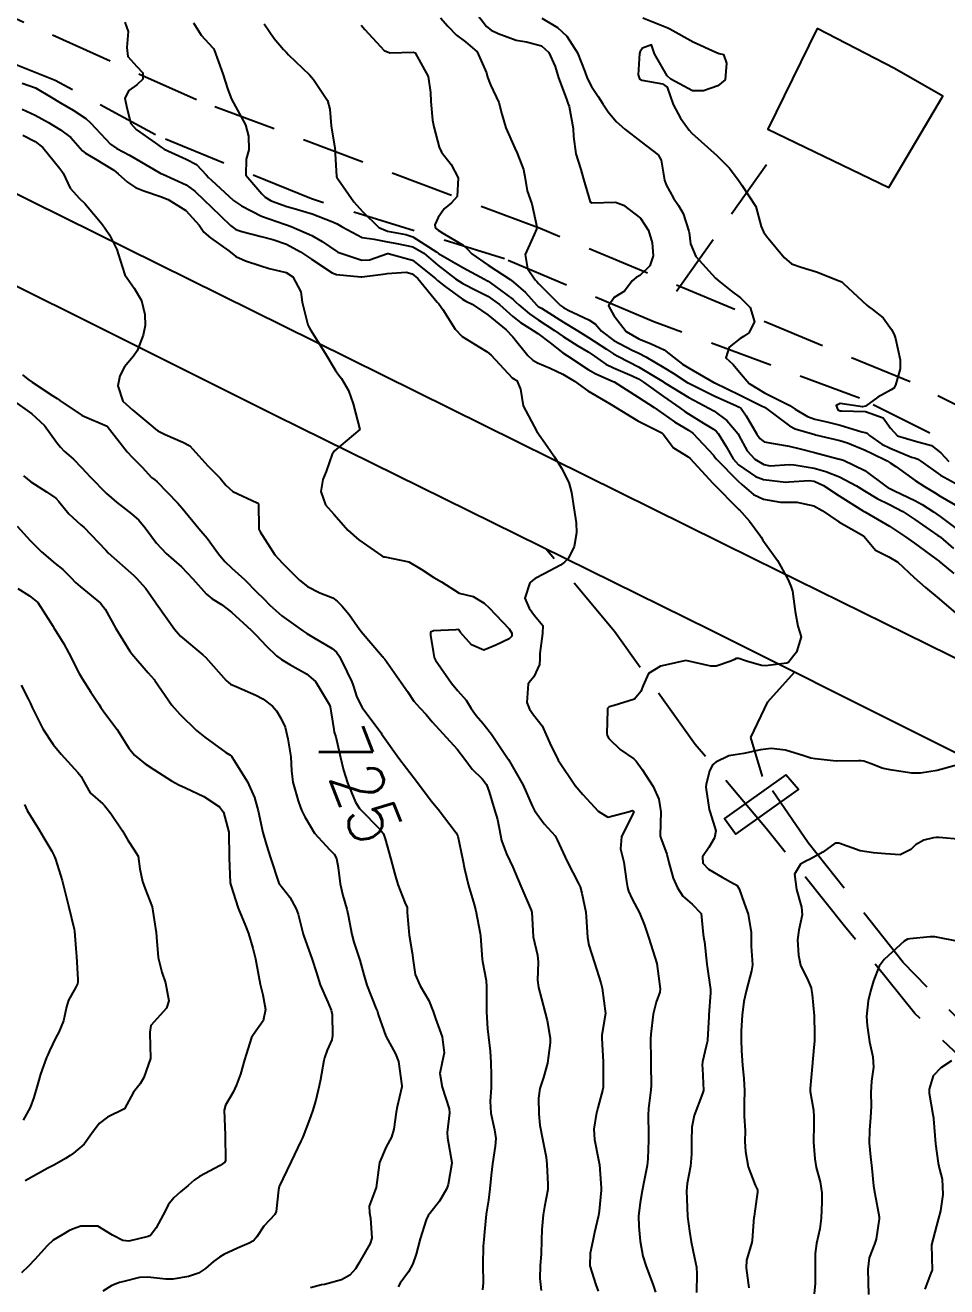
# Model space of a CAD drawing. Header units: metres. Extents: x 298520 to 308411, y 7433745 to 7450750.
# Drawn here: x 299195.5 to 299268.5, y 7449353 to 7449452.9 of the extents above; entities that cross this region are included whole.
import ezdxf
from ezdxf.enums import TextEntityAlignment as Align

# ---------------------------------------------------------------- set-up
doc = ezdxf.new("R2010")
doc.units = ezdxf.units.M
doc.header["$LTSCALE"] = 10
doc.linetypes.add('DASHED', pattern=[0.75, 0.5, -0.25])
for name, color, linetype in [('Cotas', 45, 'Continuous'), ('Curvas de Nivel 1m', 11, 'Continuous'), ('Curvas de Nivel 5m', 15, 'Continuous'), ('Edificações', 30, 'Continuous'), ('Vias Primárias', 230, 'Continuous'), ('Vias Secundárias', 230, 'DASHED')]:
    doc.layers.add(name, color=color, linetype=linetype)
doc.styles.add('Style-STANDARD', font='STANDARD.shx')

msp = doc.modelspace()

# ---------------------------------------------------------------- linework, layer by layer
at = {"layer": 'Curvas de Nivel 1m', "flags": 128}
for points, elevation in [([(299228.382, 7449453.471), (299228.955, 7449452.831), (299229.649, 7449452.104), (299230.361, 7449451.59), (299231.286, 7449450.801), (299232.006, 7449449.115), (299232.091, 7449448.792), (299232.317, 7449448.183), (299232.989, 7449446.783), (299233.223, 7449445.851), (299233.552, 7449444.777), (299234.259, 7449443.154), (299234.439, 7449442.767), (299234.946, 7449441.466), (299235.066, 7449440.757), (299235.244, 7449439.776), (299235.611, 7449438.749), (299235.991, 7449436.937), (299235.969, 7449436.743), (299235.778, 7449436.345), (299235.072, 7449434.756), (299235.269, 7449433.63), (299235.861, 7449432.744), (299235.99, 7449432.6), (299236.13, 7449432.46), (299237.881, 7449430.722), (299238.111, 7449430.548), (299238.489, 7449430.336), (299240.102, 7449429.584), (299240.63, 7449429.223), (299241.121, 7449428.685), (299242.082, 7449427.937), (299243.545, 7449427.181), (299244.067, 7449426.941), (299244.625, 7449426.644), (299246.055, 7449425.806), (299246.786, 7449425.355), (299247.964, 7449424.601), (299248.042, 7449424.555), (299248.138, 7449424.503), (299250.028, 7449423.558), (299251.809, 7449422.761), (299252.015, 7449422.669), (299252.181, 7449422.548), (299252.563, 7449421.988), (299253.427, 7449420.536), (299253.646, 7449420.192), (299253.987, 7449419.919), (299254.727, 7449419.781), (299255.984, 7449419.571), (299256.846, 7449419.362), (299257.979, 7449419.084), (299259.855, 7449418.58), (299259.974, 7449418.549), (299260.275, 7449418.457), (299261.961, 7449417.655), (299263.625, 7449416.415), (299263.813, 7449416.283), (299263.941, 7449416.217), (299264.303, 7449416.043), (299265.932, 7449415.271), (299266.503, 7449414.956), (299267.406, 7449414.368), (299267.918, 7449414.009), (299269.183, 7449413.068)], 716), ([(299244.385, 7449453.471), (299246.247, 7449452.749), (299246.374, 7449452.701), (299246.519, 7449452.619), (299248.363, 7449451.587), (299250.165, 7449450.771), (299250.354, 7449450.688), (299250.437, 7449450.662), (299250.764, 7449450.574), (299251.017, 7449449.896), (299250.897, 7449448.571), (299250.318, 7449448.112), (299249.194, 7449447.712), (299248.314, 7449447.694), (299246.617, 7449448.617), (299246.327, 7449448.884), (299245.301, 7449450.636), (299245.072, 7449451.352), (299244.357, 7449451.071), (299244.181, 7449450.825), (299244.129, 7449450.652), (299244.018, 7449448.963), (299244.117, 7449448.652), (299244.322, 7449448.535), (299245.955, 7449448.261), (299246.317, 7449447.996), (299246.802, 7449446.615), (299247.37, 7449445.531), (299248.045, 7449444.602), (299248.279, 7449444.351), (299250.253, 7449442.58), (299251.26, 7449441.581), (299252.006, 7449440.553), (299252.228, 7449440.238), (299253.33, 7449438.539), (299253.75, 7449436.972), (299253.932, 7449436.533), (299254.18, 7449436.196), (299255.579, 7449434.516), (299256.155, 7449434.015), (299256.916, 7449433.734), (299258.146, 7449433.373), (299259.934, 7449432.664), (299260.135, 7449432.575), (299260.283, 7449432.458), (299262.116, 7449430.748), (299262.287, 7449430.61), (299262.558, 7449430.433), (299263.408, 7449429.723), (299264.089, 7449428.81), (299264.295, 7449428.408), (299264.392, 7449428.095), (299264.758, 7449426.403), (299264.761, 7449425.698), (299264.391, 7449424.407), (299264.268, 7449424.179), (299264.037, 7449424.029), (299263.005, 7449423.448), (299262.017, 7449422.738), (299261.775, 7449422.684), (299260.02, 7449422.961), (299259.695, 7449422.786), (299259.82, 7449422.462), (299260.012, 7449422.377), (299260.109, 7449422.362), (299262.012, 7449422.312), (299263.417, 7449421.829), (299263.999, 7449421.012), (299264.557, 7449420.404), (299265.989, 7449419.969), (299267.251, 7449419.636), (299267.98, 7449419.038), (299268.626, 7449418.353)], 713), ([(299208.807, 7449453.073), (299209.413, 7449452.114), (299210.353, 7449451.101), (299210.398, 7449451.05), (299210.445, 7449450.956), (299211.128, 7449449.042), (299211.535, 7449447.818), (299211.822, 7449447.035), (299212.294, 7449446.175), (299212.924, 7449445.024), (299213.178, 7449444.112), (299213.194, 7449443.021), (299212.976, 7449442.292), (299212.972, 7449441.023), (299214.218, 7449439.556), (299214.497, 7449439.287), (299214.956, 7449438.999), (299216.206, 7449438.547), (299216.794, 7449438.384), (299218.198, 7449437.966), (299219.758, 7449437.368), (299220.187, 7449437.169), (299220.573, 7449436.926), (299222.175, 7449436.092), (299223.121, 7449435.953), (299224.171, 7449435.74), (299224.903, 7449435.612), (299226.168, 7449435.361), (299227.054, 7449434.851), (299228.149, 7449433.906), (299229.562, 7449432.826), (299230.129, 7449432.463), (299231.224, 7449431.903), (299232.12, 7449431.448), (299233.052, 7449430.781), (299234.104, 7449429.835), (299234.709, 7449429.371), (299235.718, 7449428.746), (299236.089, 7449428.494), (299237.061, 7449427.748), (299238.067, 7449426.975), (299238.436, 7449426.716), (299240.052, 7449425.656), (299240.659, 7449425.301), (299242.043, 7449424.701), (299242.108, 7449424.669), (299244.025, 7449423.462), (299245.283, 7449422.637), (299246.008, 7449422.126), (299246.894, 7449421.509), (299247.995, 7449420.851), (299248.344, 7449420.596), (299249.976, 7449418.87), (299250.095, 7449418.699), (299250.191, 7449418.578), (299251.947, 7449416.817), (299252.214, 7449416.556), (299253.141, 7449415.748), (299253.931, 7449415.373), (299255.291, 7449415.155), (299255.929, 7449415.144), (299256.576, 7449415.147), (299257.927, 7449414.848), (299258.588, 7449414.473), (299259.91, 7449413.587), (299261.853, 7449412.481), (299261.893, 7449412.458), (299261.914, 7449412.44), (299262.801, 7449411.345), (299263.877, 7449410.809), (299264.59, 7449410.403), (299265.861, 7449409.188), (299266.77, 7449408.381), (299267.84, 7449407.504), (299269.181, 7449406.35)], 719), ([(299214.413, 7449453.009), (299215.205, 7449451.841), (299215.945, 7449450.986), (299216.14, 7449450.772), (299216.349, 7449450.54), (299218.009, 7449448.963), (299218.327, 7449448.592), (299219.43, 7449446.943), (299219.62, 7449446.264), (299219.716, 7449444.939), (299220.018, 7449443.173), (299220.044, 7449442.933), (299220.028, 7449442.711), (299220.125, 7449440.932), (299220.154, 7449440.853), (299220.231, 7449440.731), (299221.502, 7449438.917), (299222.201, 7449438.144), (299223.486, 7449436.897), (299224.18, 7449436.586), (299225.636, 7449436.327), (299226.176, 7449436.139), (299228.074, 7449434.931), (299228.163, 7449434.871), (299228.22, 7449434.839), (299230.146, 7449433.723), (299231.858, 7449432.794), (299232.044, 7449432.703), (299232.132, 7449432.651), (299232.629, 7449432.284), (299234.117, 7449431.176), (299234.336, 7449430.988), (299234.562, 7449430.763), (299235.404, 7449430.048), (299236.101, 7449429.59), (299237.405, 7449428.727), (299238.086, 7449428.255), (299239.256, 7449427.527), (299240.068, 7449427.034), (299240.568, 7449426.692), (299241.458, 7449426.08), (299242.054, 7449425.78), (299243.551, 7449425.152), (299244.046, 7449424.909), (299244.455, 7449424.646), (299246.026, 7449423.504), (299247.308, 7449422.611), (299247.726, 7449422.321), (299248.008, 7449422.138), (299249.181, 7449421.408), (299249.996, 7449420.915), (299250.189, 7449420.771), (299250.359, 7449420.575), (299250.979, 7449419.561), (299251.548, 7449418.564), (299251.966, 7449418.11), (299253.303, 7449417.19), (299253.949, 7449416.927), (299255.722, 7449416.737), (299255.946, 7449416.747), (299257.562, 7449416.872), (299257.948, 7449416.81), (299258.683, 7449416.473), (299259.935, 7449415.638), (299261.85, 7449414.441), (299261.922, 7449414.399), (299262.014, 7449414.346), (299263.905, 7449413.241), (299265.182, 7449412.397), (299265.888, 7449411.902), (299267.577, 7449410.672), (299267.874, 7449410.445), (299267.916, 7449410.412), (299267.967, 7449410.369), (299269.019, 7449409.507)], 718), ([(299222.102, 7449452.913), (299222.369, 7449452.547), (299223.914, 7449450.894), (299224.351, 7449450.7), (299226.241, 7449450.751), (299226.352, 7449450.72), (299227.404, 7449448.849), (299227.578, 7449447.583), (299227.612, 7449446.847), (299227.748, 7449445.386), (299227.839, 7449444.844), (299228.259, 7449443.242), (299228.452, 7449442.838), (299229.208, 7449441.866), (299229.777, 7449440.825), (299229.692, 7449439.351), (299229.238, 7449438.83), (299228.671, 7449438.371), (299228.195, 7449437.677), (299227.93, 7449437.1), (299227.972, 7449436.842), (299228.181, 7449436.686), (299228.568, 7449436.447), (299230.169, 7449435.475), (299230.51, 7449435.158), (299230.854, 7449434.81), (299232.15, 7449433.907), (299233.875, 7449432.773), (299234.131, 7449432.586), (299235.11, 7449431.743), (299235.994, 7449430.742), (299236.055, 7449430.683), (299236.112, 7449430.645), (299236.359, 7449430.489), (299238.1, 7449429.401), (299239.231, 7449428.709), (299240.085, 7449428.173), (299241.506, 7449427.244), (299242.066, 7449426.888), (299242.475, 7449426.666), (299244.055, 7449425.848), (299246.016, 7449424.657), (299246.043, 7449424.643), (299246.066, 7449424.63), (299248.025, 7449423.437), (299249.604, 7449422.584), (299250.011, 7449422.369), (299251.051, 7449421.612), (299251.928, 7449420.551), (299251.954, 7449420.512), (299251.992, 7449420.425), (299252.645, 7449419.215), (299253.253, 7449418.541), (299253.967, 7449418.125), (299254.458, 7449418.032), (299255.967, 7449418.119), (299256.361, 7449418.11), (299257.963, 7449417.831), (299258.869, 7449417.561), (299259.953, 7449417.138), (299261.306, 7449416.446), (299261.939, 7449416.033), (299262.934, 7449415.426), (299263.928, 7449414.966), (299264.984, 7449414.399), (299265.914, 7449413.765), (299267.755, 7449412.512), (299267.894, 7449412.417), (299267.953, 7449412.369), (299268.996, 7449411.465)], 717), ([(299236.384, 7449453.448), (299237.639, 7449452.727), (299238.366, 7449452.022), (299239.224, 7449450.711), (299239.806, 7449449.23), (299239.993, 7449448.703), (299240.316, 7449448.058), (299240.864, 7449447.247), (299241.229, 7449446.686), (299241.653, 7449446.036), (299242.289, 7449445.28), (299242.955, 7449444.663), (299244.268, 7449443.655), (299245.591, 7449442.63), (299245.846, 7449442.223), (299246.108, 7449440.631), (299246.229, 7449440.254), (299246.813, 7449439.215), (299247.215, 7449438.615), (299247.573, 7449437.985), (299248.044, 7449436.602), (299248.065, 7449436.485), (299248.173, 7449435.605), (299248.575, 7449434.596), (299250.137, 7449432.881), (299250.476, 7449432.575), (299251.402, 7449431.837), (299252.121, 7449431.33), (299252.89, 7449430.542), (299253.224, 7449429.416), (299252.792, 7449428.543), (299252.372, 7449428.264), (299252.086, 7449428.09), (299251.223, 7449427.415), (299250.955, 7449426.567), (299251.542, 7449426.042), (299252.052, 7449425.431), (299252.809, 7449424.542), (299254.032, 7449423.81), (299255.448, 7449423.089), (299256.017, 7449422.797), (299256.454, 7449422.503), (299257.436, 7449421.917), (299258.005, 7449421.724), (299258.964, 7449421.51), (299260.001, 7449421.232), (299261.727, 7449420.712), (299261.995, 7449420.655), (299262.151, 7449420.594), (299262.33, 7449420.435), (299263.31, 7449419.744), (299263.983, 7449419.408), (299265.651, 7449418.718), (299265.975, 7449418.62), (299266.148, 7449418.561), (299266.391, 7449418.384), (299267.957, 7449417.276), (299269.696, 7449416.342)], 714), ([(299195.248, 7449448.302), (299196.314, 7449447.934), (299197.548, 7449447.208), (299198.298, 7449446.745), (299199.291, 7449446.183), (299200.286, 7449445.505), (299200.65, 7449445.166), (299202.258, 7449443.486), (299202.739, 7449443.143), (299203.738, 7449442.618), (299204.245, 7449442.318), (299206.094, 7449441.241), (299206.234, 7449441.169), (299206.395, 7449441.098), (299208.225, 7449440.274), (299208.92, 7449439.77), (299209.659, 7449439.058), (299210.205, 7449438.518), (299211.738, 7449437.034), (299212.18, 7449436.724), (299212.643, 7449436.56), (299214.174, 7449436.164), (299215.099, 7449435.923), (299216.169, 7449435.567), (299217.28, 7449434.969), (299218.154, 7449434.373), (299219.787, 7449433.287), (299220.136, 7449433.157), (299222.069, 7449432.976), (299222.134, 7449432.979), (299223.827, 7449433.204), (299224.138, 7449433.245), (299225.659, 7449433.348), (299226.138, 7449433.226), (299226.574, 7449432.856), (299228.114, 7449430.987), (299228.233, 7449430.839), (299228.553, 7449430.391), (299229.537, 7449428.826), (299230.084, 7449428.251), (299231.447, 7449427.424), (299232.067, 7449427.057), (299232.369, 7449426.787), (299234.045, 7449424.997), (299234.182, 7449424.906), (299234.423, 7449424.766), (299234.694, 7449424.102), (299234.927, 7449422.761), (299235.993, 7449420.75), (299236.813, 7449419.569), (299237.395, 7449418.729), (299237.96, 7449417.849), (299238.528, 7449416.714), (299238.735, 7449415.912), (299238.923, 7449414.71), (299239.111, 7449413.508), (299239.139, 7449412.708), (299238.953, 7449411.643), (299238.514, 7449410.714), (299238.196, 7449410.39), (299237.867, 7449410.167), (299236.583, 7449409.462), (299235.856, 7449409.091), (299235.655, 7449408.952), (299235.453, 7449408.754), (299235.052, 7449407.541), (299235.382, 7449406.754), (299235.817, 7449406.18), (299236.463, 7449405.394), (299236.443, 7449404.74), (299236.224, 7449403.18), (299236.234, 7449402.743), (299236.215, 7449402.304), (299235.762, 7449401.327), (299235.499, 7449401.01), (299235.3, 7449400.755), (299235.216, 7449399.278), (299235.427, 7449398.753), (299235.729, 7449398.325), (299236.426, 7449397.446), (299236.74, 7449396.735), (299237.037, 7449396.07), (299237.683, 7449394.72), (299239.031, 7449392.706), (299239.652, 7449391.995), (299240.844, 7449390.688), (299241.628, 7449390.224), (299243.337, 7449390.654), (299243.534, 7449390.752), (299243.634, 7449390.726), (299243.666, 7449390.65), (299243.632, 7449390.527), (299242.695, 7449388.664), (299242.633, 7449387.695), (299242.887, 7449386.661), (299243.109, 7449385.118), (299243.175, 7449384.656), (299243.257, 7449384.352), (299243.554, 7449383.717), (299244.114, 7449382.644), (299244.515, 7449381.653), (299244.865, 7449380.636), (299245.493, 7449378.63), (299245.756, 7449376.627), (299245.725, 7449376.372), (299245.457, 7449375.568), (299245.252, 7449374.826), (299245.219, 7449374.632), (299245.021, 7449373.04), (299244.984, 7449372.634), (299245.016, 7449371.017), (299245.028, 7449370.634), (299245.036, 7449368.974), (299245.015, 7449368.634), (299244.839, 7449367.155), (299244.817, 7449366.635), (299244.843, 7449365.122), (299244.827, 7449364.635), (299244.773, 7449363.171), (299244.724, 7449362.636), (299244.482, 7449361.447), (299244.344, 7449360.639), (299244.188, 7449359.721), (299244.054, 7449358.642), (299244.072, 7449357.815), (299244.172, 7449356.641), (299244.389, 7449355.464), (299244.661, 7449354.635), (299245.189, 7449353.237), (299245.383, 7449352.628)], 721), ([(299195.263, 7449446.26), (299196.289, 7449445.786), (299197.334, 7449445.209), (299198.277, 7449444.629), (299199.098, 7449444.015), (299199.85, 7449443.176), (299200.031, 7449442.945), (299200.257, 7449442.768), (299201.169, 7449442.241), (299202.237, 7449441.583), (299202.502, 7449441.413), (299202.839, 7449441.141), (299203.583, 7449440.486), (299204.222, 7449440.065), (299204.88, 7449439.781), (299206.215, 7449439.34), (299206.817, 7449439.094), (299208.2, 7449438.221), (299209.263, 7449437.064), (299209.633, 7449436.514), (299210.173, 7449436.061), (299211.606, 7449435.036), (299212.159, 7449434.603), (299212.923, 7449434.255), (299214.151, 7449433.842), (299214.798, 7449433.649), (299216.146, 7449433.318), (299216.679, 7449432.975), (299217.304, 7449431.79), (299217.431, 7449430.967), (299217.87, 7449429.188), (299217.98, 7449428.961), (299218.09, 7449428.787), (299219.244, 7449426.948), (299220.049, 7449425.567), (299220.309, 7449425.2), (299220.528, 7449424.933), (299221.086, 7449423.976), (299221.449, 7449422.919), (299221.993, 7449420.91), (299219.976, 7449419.202), (299219.862, 7449419.054), (299219.805, 7449418.942), (299219.314, 7449417.585), (299219.054, 7449416.949), (299218.887, 7449415.997), (299219.266, 7449414.947), (299219.915, 7449414.187), (299220.519, 7449413.541), (299221.041, 7449412.923), (299221.892, 7449412.164), (299223.713, 7449410.892), (299223.872, 7449410.82), (299223.955, 7449410.806), (299225.868, 7449410.413), (299226.847, 7449409.839), (299227.856, 7449409.175), (299228.455, 7449408.834), (299229.84, 7449407.952), (299230.948, 7449407.692), (299231.828, 7449407.14), (299232.234, 7449406.786), (299233.806, 7449405.127), (299234.025, 7449404.768), (299234.031, 7449404.538), (299233.798, 7449404.319), (299232.751, 7449403.823), (299231.789, 7449403.425), (299230.838, 7449403.849), (299229.943, 7449404.818), (299229.889, 7449404.904), (299229.805, 7449405.063), (299229.584, 7449405.043), (299227.804, 7449404.973), (299227.573, 7449404.843), (299227.572, 7449404.615), (299227.788, 7449403.322), (299227.867, 7449402.839), (299227.971, 7449402.647), (299229.244, 7449400.825), (299229.747, 7449400.224), (299230.405, 7449399.475), (299230.804, 7449398.804), (299231.189, 7449398.259), (299231.722, 7449397.658), (299232.418, 7449396.783), (299233.685, 7449394.882), (299233.752, 7449394.769), (299233.867, 7449394.582), (299234.911, 7449392.758), (299235.638, 7449391.12), (299235.813, 7449390.747), (299236.565, 7449389.679), (299237.439, 7449388.723), (299237.514, 7449388.624), (299237.61, 7449388.419), (299238.388, 7449386.712), (299239.308, 7449384.962), (299239.425, 7449384.701), (299239.558, 7449384.195), (299239.864, 7449382.697), (299239.909, 7449382.324), (299240.013, 7449380.695), (299240.126, 7449380.074), (299240.552, 7449378.689), (299241.074, 7449377.087), (299241.17, 7449376.683), (299241.443, 7449374.68), (299241.141, 7449372.967), (299241.135, 7449372.683), (299241.236, 7449370.841), (299241.236, 7449370.682), (299241.237, 7449368.819), (299241.22, 7449368.682), (299240.835, 7449367.209), (299240.703, 7449366.687), (299240.513, 7449365.51), (299240.571, 7449364.688), (299240.892, 7449363.099), (299240.953, 7449362.683), (299241.085, 7449360.882), (299241.087, 7449360.682), (299240.924, 7449359.017), (299240.87, 7449358.684), (299240.575, 7449357.351), (299240.428, 7449356.688), (299240.21, 7449355.698), (299240.185, 7449354.69), (299240.671, 7449353.202), (299240.841, 7449352.683)], 722), ([(299195.316, 7449444.186), (299196.268, 7449443.694), (299196.899, 7449443.214), (299198.238, 7449441.556), (299198.392, 7449441.354), (299198.49, 7449441.196), (299199.043, 7449440.01), (299199.78, 7449439.176), (299200.207, 7449438.779), (299201.594, 7449437.156), (299202.175, 7449436.312), (299202.745, 7449435.144), (299203, 7449434.296), (299203.392, 7449433.138), (299204.127, 7449432.09), (299204.693, 7449431.121), (299204.976, 7449429.991), (299204.984, 7449429.117), (299204.838, 7449428.362), (299204.356, 7449427.126), (299204.059, 7449426.701), (299203.342, 7449425.846), (299202.984, 7449425.141), (299202.813, 7449424.364), (299203.23, 7449423.138), (299204.012, 7449422.427), (299205.586, 7449421.106), (299205.802, 7449420.914), (299205.99, 7449420.794), (299206.578, 7449420.503), (299207.981, 7449419.891), (299208.517, 7449419.61), (299209.005, 7449419.065), (299209.957, 7449418.021), (299210.931, 7449417.045), (299211.386, 7449416.487), (299211.933, 7449415.992), (299213.844, 7449415.09), (299213.923, 7449415.052), (299213.946, 7449415.033), (299213.956, 7449415.01), (299213.98, 7449413.085), (299213.99, 7449413.009), (299214.107, 7449412.8), (299215.254, 7449410.989), (299215.54, 7449410.655), (299215.866, 7449410.32), (299217.207, 7449408.966), (299217.848, 7449408.46), (299218.83, 7449407.963), (299219.839, 7449407.562), (299220.201, 7449407.299), (299220.558, 7449406.929), (299221.152, 7449406.256), (299221.807, 7449405.309), (299222.086, 7449404.907), (299223.783, 7449402.929), (299223.814, 7449402.89), (299223.956, 7449402.713), (299225.266, 7449400.875), (299225.746, 7449400.148), (299226.269, 7449399.393), (299226.737, 7449398.855), (299227.223, 7449398.343), (299227.722, 7449397.771), (299228.544, 7449396.832), (299229.695, 7449395.599), (299230.3, 7449394.811), (299230.874, 7449394.002), (299231.667, 7449393.238), (299232.005, 7449392.787), (299232.217, 7449392.222), (299232.649, 7449390.785), (299232.878, 7449390.034), (299233.121, 7449388.777), (299233.198, 7449388.365), (299233.598, 7449387.299), (299233.853, 7449386.767), (299234.091, 7449386.259), (299234.737, 7449384.758), (299235.544, 7449382.852), (299235.574, 7449382.78), (299235.584, 7449382.749), (299235.593, 7449382.699), (299235.712, 7449380.747), (299236.044, 7449379.287), (299236.09, 7449378.741), (299236.052, 7449377.314), (299236.126, 7449376.74), (299236.368, 7449375.827), (299236.65, 7449374.732), (299236.816, 7449374.109), (299237.055, 7449372.726), (299237.057, 7449372.363), (299236.832, 7449370.736), (299236.518, 7449369.607), (299236.237, 7449368.741), (299236.142, 7449367.965), (299236.163, 7449366.742), (299236.235, 7449365.846), (299236.439, 7449364.739), (299236.733, 7449363.312), (299236.796, 7449362.735), (299236.875, 7449361.146), (299236.864, 7449360.734), (299236.617, 7449359.382), (299236.495, 7449358.738), (299236.395, 7449357.585), (299236.377, 7449356.739), (299236.332, 7449355.623), (299236.271, 7449354.739), (299236.247, 7449353.685), (299236.352, 7449352.738)], 723), ([(299195.269, 7449425.228), (299195.706, 7449424.892), (299196.037, 7449424.652), (299197.677, 7449423.553), (299198.024, 7449423.339), (299198.111, 7449423.286), (299198.236, 7449423.197), (299200.006, 7449422.013), (299201.993, 7449421.15), (299203.566, 7449419.134), (299203.969, 7449418.697), (299204.756, 7449417.913), (299205.501, 7449417.107), (299205.743, 7449416.905), (299205.939, 7449416.743), (299207.557, 7449415.084), (299207.919, 7449414.666), (299209.251, 7449413.067), (299209.891, 7449412.289), (299210.802, 7449411.046), (299211.284, 7449410.456), (299211.862, 7449409.925), (299212.85, 7449409.02), (299213.843, 7449408.024), (299214.346, 7449407.511), (299214.858, 7449406.995), (299215.821, 7449406.161), (299217.473, 7449404.963), (299217.801, 7449404.742), (299218.311, 7449404.442), (299219.789, 7449403.56), (299220.126, 7449403.275), (299220.362, 7449402.931), (299220.944, 7449401.744), (299221.348, 7449400.916), (299221.462, 7449400.626), (299221.741, 7449399.719), (299222.159, 7449398.906), (299223.49, 7449397.117), (299223.662, 7449396.891), (299223.712, 7449396.821), (299225.083, 7449394.876), (299225.675, 7449394.088), (299226.217, 7449393.411), (299226.639, 7449392.855), (299227.643, 7449391.504), (299228.174, 7449390.835), (299229.615, 7449388.983), (299229.698, 7449388.819), (299229.732, 7449388.699), (299230.136, 7449386.815), (299230.283, 7449386.113), (299230.597, 7449384.81), (299231.041, 7449383.312), (299231.168, 7449382.804), (299231.516, 7449381.011), (299231.54, 7449380.8), (299231.68, 7449378.983), (299231.705, 7449378.797), (299231.98, 7449377.294), (299232.019, 7449376.792), (299232.013, 7449376.244), (299232.009, 7449374.792), (299232.089, 7449373.449), (299232.159, 7449372.789), (299232.304, 7449371.679), (299232.36, 7449370.786), (299232.38, 7449369.793), (299232.369, 7449368.785), (299232.308, 7449367.732), (299232.35, 7449366.785), (299232.656, 7449365.458), (299232.758, 7449364.778), (299232.703, 7449364.166), (299232.483, 7449362.782), (299232.377, 7449361.867), (299232.277, 7449360.785), (299232.16, 7449359.896), (299231.998, 7449358.789), (299231.841, 7449357.393), (299231.79, 7449356.792), (299231.761, 7449356.256), (299231.725, 7449354.792), (299231.76, 7449353.362), (299231.701, 7449352.792)], 724), ([(299195.362, 7449417.229), (299195.946, 7449416.747), (299197.177, 7449415.965), (299197.927, 7449415.463), (299198.167, 7449415.196), (299198.943, 7449414.215), (299199.905, 7449413.357), (299200.121, 7449413.168), (299201.876, 7449411.336), (299202.069, 7449411.148), (299203.857, 7449409.561), (299204.079, 7449409.35), (299204.311, 7449409.123), (299205.032, 7449408.299), (299205.834, 7449407.176), (299205.883, 7449407.099), (299206.022, 7449406.906), (299207.318, 7449405.085), (299207.798, 7449404.548), (299209.545, 7449403.062), (299209.78, 7449402.841), (299211.403, 7449401.035), (299211.578, 7449400.859), (299211.75, 7449400.738), (299212.246, 7449400.526), (299213.742, 7449399.871), (299214.305, 7449399.568), (299215.082, 7449398.99), (299215.386, 7449398.642), (299215.724, 7449398.059), (299216.06, 7449397.329), (299216.162, 7449396.983), (299216.286, 7449396.4), (299216.521, 7449394.977), (299216.583, 7449393.887), (299216.684, 7449392.975), (299217.101, 7449391.508), (299217.278, 7449390.965), (299217.387, 7449390.72), (299217.626, 7449390.231), (299218.396, 7449388.952), (299219.6, 7449387.633), (299219.944, 7449387.282), (299220.13, 7449386.932), (299220.28, 7449386.232), (299220.439, 7449384.927), (299220.635, 7449384.005), (299220.959, 7449382.919), (299221.072, 7449382.451), (299221.354, 7449380.913), (299221.514, 7449380.309), (299221.995, 7449378.905), (299222.31, 7449377.736), (299222.55, 7449376.904), (299223.283, 7449375.054), (299223.352, 7449374.891), (299223.374, 7449374.823), (299223.44, 7449374.588), (299224.052, 7449372.884), (299224.795, 7449371.491), (299225.051, 7449370.874), (299225.308, 7449368.937), (299225.299, 7449368.871), (299224.944, 7449367.288), (299224.853, 7449366.875), (299224.682, 7449365.527), (299224.49, 7449364.878), (299224.079, 7449364.119), (299223.55, 7449362.888), (299223.502, 7449362.687), (299223.283, 7449360.89), (299222.735, 7449359.423), (299222.753, 7449358.897), (299222.818, 7449358.466), (299222.932, 7449356.895), (299222.79, 7449356.458), (299221.908, 7449354.91), (299221.65, 7449354.47), (299221.198, 7449353.955), (299220.522, 7449353.598), (299219.187, 7449353.233), (299218.946, 7449353.183), (299218.076, 7449352.951)], 726), ([(299194.866, 7449413.236), (299195.886, 7449412.104), (299196.773, 7449411.211), (299197.864, 7449410.294), (299198.481, 7449409.812), (299199.108, 7449409.181), (299199.468, 7449408.795), (299199.846, 7449408.475), (299201.441, 7449407.154), (299201.826, 7449406.677), (299202.68, 7449405.141), (299203.785, 7449403.341), (299203.87, 7449403.215), (299203.939, 7449403.128), (299205.225, 7449401.644), (299205.696, 7449401.101), (299205.719, 7449401.067), (299205.752, 7449401.024), (299207.095, 7449399.086), (299207.726, 7449398.362), (299209.066, 7449397.066), (299209.705, 7449396.534), (299211.384, 7449395.338), (299211.685, 7449395.14), (299211.813, 7449395.029), (299212.127, 7449394.577), (299213.1, 7449393.016), (299213.644, 7449391.77), (299213.856, 7449391.008), (299213.928, 7449390.709), (299214.318, 7449389.003), (299214.597, 7449388.006), (299214.905, 7449386.997), (299215.563, 7449384.99), (299216.453, 7449383.878), (299216.951, 7449382.969), (299217.104, 7449382.532), (299217.494, 7449380.96), (299217.521, 7449380.863), (299218.212, 7449378.953), (299218.552, 7449377.879), (299218.857, 7449376.946), (299219.452, 7449375.561), (299219.702, 7449374.937), (299219.782, 7449374.594), (299219.82, 7449372.936), (299219.765, 7449372.591), (299219.411, 7449371.761), (299219.192, 7449371.156), (299219.142, 7449370.943), (299218.869, 7449369.456), (299218.76, 7449368.946), (299218.49, 7449367.82), (299218.247, 7449366.951), (299218.012, 7449366.284), (299217.502, 7449364.958), (299217.449, 7449364.831), (299217.319, 7449364.56), (299216.541, 7449362.971), (299215.882, 7449361.574), (299215.606, 7449360.985), (299215.541, 7449360.724), (299215.357, 7449358.988), (299215.251, 7449358.775), (299214.397, 7449357.843), (299213.838, 7449357.004), (299213.556, 7449356.68), (299213.228, 7449356.494), (299212.3, 7449356.1), (299211.218, 7449355.597), (299210.862, 7449355.398), (299210.407, 7449355.048), (299209.763, 7449354.495), (299209.199, 7449354.112), (299208.412, 7449353.851), (299207.191, 7449353.646), (299206.633, 7449353.647), (299205.193, 7449353.808), (299204.542, 7449353.767), (299203.188, 7449353.437), (299202.946, 7449353.373), (299202.346, 7449353.138), (299201.633, 7449352.691)], 727), ([(299194.914, 7449408.305), (299195.838, 7449407.743), (299196.479, 7449407.214), (299197.701, 7449405.304), (299197.755, 7449405.2), (299197.802, 7449405.121), (299198.541, 7449403.939), (299198.946, 7449403.188), (299199.759, 7449401.577), (299199.99, 7449401.176), (299200.696, 7449400.119), (299201.313, 7449399.156), (299201.473, 7449398.896), (299201.727, 7449398.543), (299202.774, 7449397.139), (299203.691, 7449395.684), (299204.148, 7449395.123), (299204.996, 7449394.43), (299205.672, 7449393.983), (299207.08, 7449393.086), (299207.658, 7449392.766), (299208.189, 7449392.54), (299209.645, 7449391.856), (299210.864, 7449391.042), (299211.189, 7449390.598), (299211.613, 7449389.03), (299211.628, 7449387.03), (299211.629, 7449386.993), (299211.727, 7449385.028), (299211.759, 7449384.83), (299212.354, 7449383.022), (299212.926, 7449381.619), (299213.165, 7449381.014), (299213.505, 7449379.839), (299213.724, 7449379.008), (299213.784, 7449378.713), (299214.096, 7449377.004), (299214.312, 7449376.15), (299214.512, 7449374.999), (299214.339, 7449374.096), (299213.574, 7449373.008), (299213.504, 7449372.927), (299213.42, 7449372.762), (299212.983, 7449371.438), (299212.858, 7449371.015), (299212.533, 7449369.872), (299212.232, 7449369.021), (299211.957, 7449368.434), (299211.357, 7449367.428), (299211.235, 7449367.032), (299211.323, 7449365.03), (299211.34, 7449363.03), (299211.302, 7449362.91), (299210.914, 7449362.651), (299209.29, 7449361.772), (299208.881, 7449361.47), (299208.393, 7449361.069), (299207.788, 7449360.562), (299207.268, 7449360.083), (299206.822, 7449359.524), (299206.612, 7449359.09), (299205.85, 7449357.711), (299205.401, 7449357.107), (299205.232, 7449357.012), (299203.699, 7449356.655), (299203.229, 7449356.692), (299202.406, 7449357.138), (299201.24, 7449357.834), (299199.899, 7449357.83), (299199.237, 7449357.598), (299198.959, 7449357.46), (299198.471, 7449357.188), (299197.699, 7449356.724), (299197.224, 7449356.293), (299196.259, 7449355.214), (299195.748, 7449354.678), (299195.197, 7449354.149)], 728), ([(299195.181, 7449400.662), (299195.737, 7449399.584), (299195.906, 7449399.218), (299196.054, 7449398.892), (299196.886, 7449397.208), (299197.694, 7449395.957), (299198.337, 7449395.193), (299199.669, 7449393.746), (299199.92, 7449393.431), (299200.053, 7449393.174), (299200.625, 7449392.138), (299201.644, 7449391.263), (299201.775, 7449391.149), (299202.266, 7449390.511), (299203.189, 7449389.134), (299203.606, 7449388.4), (299204.112, 7449387.636), (299204.434, 7449387.117), (299204.561, 7449386.132), (299204.769, 7449385.112), (299204.997, 7449384.548), (299205.543, 7449383.11), (299205.819, 7449381.399), (299205.859, 7449381.105), (299205.896, 7449380.726), (299206.016, 7449379.102), (299206.316, 7449377.932), (299206.599, 7449377.093), (299206.858, 7449375.683), (299206.668, 7449375.092), (299205.429, 7449373.721), (299205.352, 7449373.182), (299205.35, 7449373.111), (299205.403, 7449371.11), (299204.887, 7449369.608), (299204.584, 7449369.118), (299204.055, 7449368.434), (299203.353, 7449367.13), (299202.013, 7449366.477), (299201.341, 7449365.961), (299200.752, 7449365.159), (299200.155, 7449364.333), (299199.31, 7449363.625), (299199.045, 7449363.444), (299198.671, 7449363.186), (299197.803, 7449362.69), (299197.295, 7449362.429), (299195.486, 7449361.429)], 729), ([(299269.336, 7449394.345), (299267.678, 7449393.904), (299266.366, 7449393.693), (299265.676, 7449393.706), (299264.14, 7449393.944), (299263.679, 7449394.012), (299263.344, 7449394.079), (299262.46, 7449394.428), (299261.893, 7449394.645), (299261.685, 7449394.668), (299261.466, 7449394.662), (299259.685, 7449394.642), (299258.022, 7449394.821), (299257.687, 7449394.883), (299257.128, 7449395.056), (299255.693, 7449395.528), (299254.555, 7449395.66), (299253.693, 7449395.547), (299252.388, 7449395.248), (299251.689, 7449395.154), (299251.193, 7449395.059), (299250.173, 7449394.575), (299249.899, 7449394.359), (299249.676, 7449393.863), (299249.415, 7449392.833), (299249.381, 7449392.583), (299249.637, 7449390.827), (299249.714, 7449390.579), (299250.168, 7449389.124), (299250.05, 7449388.576), (299249.605, 7449387.816), (299249.117, 7449387.066), (299249.149, 7449386.584), (299249.586, 7449386.106), (299250.682, 7449385.463), (299251.569, 7449384.974), (299251.828, 7449384.818), (299252.013, 7449384.553), (299252.4, 7449383.395), (299252.739, 7449382.542), (299252.978, 7449381.081), (299252.969, 7449380.538), (299252.975, 7449380.006), (299253.068, 7449378.536), (299253.004, 7449378.054), (299252.59, 7449376.543), (299252.382, 7449375.623), (299252.243, 7449374.548), (299252.181, 7449373.3), (299252.182, 7449372.549), (299252.211, 7449371.748), (299252.287, 7449370.547), (299252.377, 7449369.54), (299252.432, 7449368.544), (299252.4, 7449367.581), (299252.421, 7449366.544), (299252.481, 7449365.397), (299252.473, 7449364.543), (299252.51, 7449363.738), (299252.741, 7449362.546), (299253.288, 7449361.092), (299253.454, 7449360.707), (299253.463, 7449360.537), (299253.26, 7449359.038), (299253.198, 7449358.596), (299253.189, 7449358.541), (299253.049, 7449356.728), (299253.01, 7449356.542), (299252.6, 7449355.159), (299252.56, 7449354.546), (299252.779, 7449352.952)], 719), ([(299269.614, 7449388.452), (299267.849, 7449388.6), (299267.615, 7449388.608), (299267.4, 7449388.587), (299266.629, 7449388.38), (299265.973, 7449388.021), (299265.602, 7449387.665), (299264.767, 7449387.227), (299263.596, 7449387.312), (299262.642, 7449387.379), (299261.6, 7449387.556), (299259.919, 7449388.146), (299259.609, 7449388.166), (299258.628, 7449387.444), (299257.589, 7449386.87), (299257.336, 7449386.744), (299256.884, 7449386.497), (299256.386, 7449385.691), (299256.544, 7449384.5), (299256.956, 7449383.089), (299256.999, 7449382.495), (299256.742, 7449381.28), (299256.647, 7449380.499), (299256.721, 7449379.278), (299256.884, 7449378.496), (299257.481, 7449377.256), (299257.703, 7449376.715), (299257.747, 7449376.486), (299257.788, 7449376.165), (299257.942, 7449374.483), (299257.978, 7449373.031), (299257.969, 7449372.482), (299257.928, 7449371.969), (299257.802, 7449370.484), (299257.628, 7449368.739), (299257.628, 7449368.486), (299257.895, 7449367.019), (299257.933, 7449366.481), (299257.917, 7449365.909), (299257.902, 7449364.481), (299257.993, 7449363.163), (299258.113, 7449362.478), (299258.423, 7449361.336), (299258.569, 7449360.471), (299258.551, 7449359.756), (299258.495, 7449358.471), (299258.403, 7449357.631), (299258.137, 7449356.476), (299258.03, 7449355.669), (299258.042, 7449354.477), (299258.025, 7449353.311), (299257.952, 7449352.478)], 718), ([(299269.513, 7449380.34), (299267.518, 7449380.738), (299267.147, 7449380.745), (299265.516, 7449380.592), (299265.344, 7449380.563), (299265.083, 7449380.394), (299263.498, 7449378.951), (299263.102, 7449378.424), (299262.65, 7449377.259), (299262.416, 7449376.431), (299262.221, 7449375.673), (299262.101, 7449374.433), (299262.139, 7449373.729), (299262.34, 7449372.431), (299262.59, 7449371.244), (299262.641, 7449370.428), (299262.489, 7449369.321), (299262.448, 7449368.429), (299262.458, 7449367.334), (299262.408, 7449366.429), (299262.326, 7449365.442), (299262.32, 7449364.43), (299262.417, 7449363.324), (299262.514, 7449362.428), (299262.663, 7449361.045), (299262.758, 7449360.425), (299263.095, 7449358.581), (299263.099, 7449358.422), (299262.849, 7449356.811), (299262.718, 7449356.425), (299262.32, 7449355.325), (299262.211, 7449354.43), (299262.222, 7449353.401), (299262.26, 7449352.429)], 717), ([(299268.821, 7449370.929), (299267.978, 7449370.361), (299267.387, 7449369.737), (299267.059, 7449368.69), (299267.054, 7449368.373), (299267.356, 7449366.672), (299267.406, 7449366.422), (299267.404, 7449366.369), (299267.398, 7449366.323), (299267.557, 7449364.366), (299267.774, 7449362.829), (299267.887, 7449362.361), (299268.079, 7449361.57), (299268.152, 7449360.357), (299267.949, 7449359.049), (299267.77, 7449358.362), (299267.233, 7449356.37), (299267.287, 7449354.369), (299267.275, 7449354.296), (299267.2, 7449354.127), (299266.717, 7449352.845)], 716)]:
    msp.add_lwpolyline(points, dxfattribs=dict(at, elevation=elevation))
at = {"layer": 'Curvas de Nivel 5m', "flags": 128}
for points, elevation in [([(299230.755, 7449454.449), (299232.003, 7449452.794), (299232.37, 7449452.501), (299232.923, 7449452.229), (299234.362, 7449451.708), (299235.172, 7449451.569), (299236.358, 7449451.263), (299236.941, 7449450.734), (299237.439, 7449449.627), (299237.708, 7449448.726), (299238.307, 7449447.123), (299238.464, 7449446.718), (299238.547, 7449446.471), (299238.879, 7449444.714), (299238.894, 7449444.093), (299239.092, 7449442.712), (299239.477, 7449441.471), (299239.696, 7449440.705), (299240.215, 7449438.917), (299240.35, 7449438.834), (299242.215, 7449438.878), (299242.854, 7449438.664), (299244.198, 7449437.631), (299244.847, 7449436.643), (299245.137, 7449435.677), (299245.211, 7449434.64), (299244.949, 7449433.844), (299244.139, 7449433.079), (299243.869, 7449432.921), (299243.544, 7449432.656), (299242.938, 7449431.848), (299242.12, 7449431.343), (299241.671, 7449430.677), (299241.822, 7449430.386), (299242.106, 7449429.93), (299243.071, 7449428.66), (299244.084, 7449428.068), (299245.051, 7449427.667), (299246.072, 7449427.213), (299246.808, 7449426.619), (299247.52, 7449426.07), (299248.054, 7449425.744), (299250.008, 7449424.616), (299250.043, 7449424.602), (299250.087, 7449424.579), (299252.029, 7449423.651), (299253.774, 7449422.775), (299254.015, 7449422.654), (299254.213, 7449422.528), (299256, 7449421.186), (299256.449, 7449420.955), (299257.993, 7449420.495), (299258.049, 7449420.479), (299259.989, 7449420.021), (299260.605, 7449419.836), (299261.981, 7449419.271), (299262.542, 7449418.995), (299263.721, 7449418.414), (299263.971, 7449418.27), (299264.414, 7449417.958), (299265.95, 7449416.872), (299266.696, 7449416.379), (299267.475, 7449415.904), (299267.936, 7449415.627), (299269.624, 7449414.645)], 715), ([(299203.383, 7449453.135), (299203.647, 7449452.412), (299203.546, 7449451.132), (299203.623, 7449450.408), (299204.338, 7449449.637), (299204.804, 7449449.115), (299204.813, 7449448.627), (299204.319, 7449448.182), (299203.701, 7449447.74), (299203.374, 7449447.134), (299203.532, 7449446.368), (299203.848, 7449445.127), (299204.276, 7449444.631), (299205.786, 7449443.579), (299206.255, 7449443.245), (299206.497, 7449443.098), (299208.245, 7449442.287), (299209.05, 7449441.877), (299209.82, 7449441.056), (299210.013, 7449440.836), (299210.229, 7449440.636), (299211.995, 7449439.032), (299212.21, 7449438.861), (299212.622, 7449438.61), (299214.195, 7449437.795), (299216.01, 7449437.158), (299216.185, 7449437.107), (299216.541, 7449436.976), (299218.176, 7449436.256), (299219.014, 7449435.79), (299220.163, 7449434.979), (299220.248, 7449434.929), (299222.154, 7449434.31), (299222.744, 7449434.314), (299224.162, 7449434.817), (299224.221, 7449434.83), (299226.155, 7449434.3), (299227.969, 7449432.842), (299228.131, 7449432.686), (299228.747, 7449432.213), (299230.117, 7449431.205), (299230.367, 7449431.068), (299230.887, 7449430.808), (299231.617, 7449430.306), (299232.105, 7449429.969), (299233.561, 7449428.775), (299234.085, 7449428.224), (299235.295, 7449426.752), (299235.685, 7449426.372), (299236.057, 7449426.174), (299237.062, 7449425.744), (299238.048, 7449425.277), (299238.97, 7449424.711), (299240.032, 7449423.948), (299241.738, 7449422.953), (299242.015, 7449422.795), (299242.212, 7449422.668), (299244.002, 7449421.574), (299245.894, 7449420.631), (299245.992, 7449420.54), (299246.804, 7449419.44), (299247.974, 7449418.726), (299248.142, 7449418.598), (299249.944, 7449416.651), (299250.012, 7449416.579), (299251.924, 7449414.625), (299251.961, 7449414.597), (299252.007, 7449414.559), (299252.823, 7449413.632), (299253.656, 7449412.534), (299253.745, 7449412.386), (299253.889, 7449412.146), (299255.051, 7449410.518), (299255.858, 7449409.063), (299256.021, 7449408.673), (299256.093, 7449408.506), (299256.245, 7449408.106), (299256.453, 7449406.501), (299256.653, 7449405.339), (299256.929, 7449404.493), (299256.553, 7449403.261), (299255.948, 7449402.508), (299255.852, 7449402.438), (299255.781, 7449402.414), (299254.107, 7449402.197), (299253.778, 7449402.219), (299252.607, 7449402.548), (299251.99, 7449402.762), (299251.785, 7449402.759), (299251.642, 7449402.704), (299251.351, 7449402.564), (299250.199, 7449402.153), (299249.777, 7449402.16), (299247.783, 7449402.6), (299246.146, 7449402.255), (299245.776, 7449402.163), (299244.832, 7449401.574), (299244.419, 7449400.643), (299244.242, 7449400.151), (299243.742, 7449399.55), (299242.122, 7449399.059), (299241.736, 7449398.938), (299241.604, 7449398.811), (299241.588, 7449398.681), (299241.541, 7449396.846), (299241.566, 7449396.681), (299241.7, 7449396.43), (299242.604, 7449395.578), (299243.685, 7449394.827), (299243.858, 7449394.648), (299244.343, 7449393.977), (299245.211, 7449392.635), (299245.648, 7449391.638), (299245.811, 7449390.627), (299245.758, 7449388.771), (299245.779, 7449388.628), (299246.276, 7449387.296), (299246.443, 7449386.617), (299246.797, 7449385.395), (299247.122, 7449384.614), (299247.556, 7449383.96), (299248.287, 7449383.336), (299249.001, 7449382.588), (299249.169, 7449380.934), (299249.215, 7449380.584), (299249.26, 7449380.334), (299249.459, 7449378.581), (299249.462, 7449378.55), (299249.491, 7449378.402), (299249.746, 7449376.577), (299249.748, 7449376.298), (299249.617, 7449374.578), (299249.607, 7449374.413), (299249.503, 7449372.579), (299249.497, 7449372.504), (299249.415, 7449372.085), (299249.126, 7449370.855), (299249.098, 7449370.584), (299249.116, 7449370.31), (299249.185, 7449368.583), (299249.124, 7449368.337), (299248.44, 7449366.594), (299248.268, 7449365.667), (299248.25, 7449364.596), (299248.255, 7449363.539), (299248.157, 7449362.597), (299247.901, 7449361.212), (299247.847, 7449360.602), (299247.86, 7449360.015), (299247.926, 7449358.6), (299248.078, 7449357.435), (299248.208, 7449356.595), (299248.48, 7449355.325), (299248.634, 7449354.589), (299248.667, 7449354.057), (299248.641, 7449352.588)], 720), ([(299194.458, 7449423.243), (299196.007, 7449422.148), (299197.012, 7449421.21), (299197.98, 7449419.906), (299198.275, 7449419.495), (299198.583, 7449419.191), (299199.323, 7449418.536), (299199.96, 7449417.9), (299200.639, 7449417.163), (299201.933, 7449415.826), (299202.725, 7449415.142), (299203.914, 7449414.223), (299204.496, 7449413.709), (299205.002, 7449413.114), (299205.885, 7449411.911), (299206.656, 7449411.092), (299207.862, 7449410.019), (299208.753, 7449409.071), (299209.841, 7449407.863), (299210.291, 7449407.507), (299211.042, 7449407.042), (299211.824, 7449406.439), (299213.382, 7449405.014), (299213.799, 7449404.592), (299214.573, 7449403.78), (299215.391, 7449402.986), (299215.779, 7449402.693), (299216.441, 7449402.305), (299217.762, 7449401.549), (299218.464, 7449400.953), (299219.57, 7449399.107), (299219.638, 7449398.941), (299219.728, 7449398.476), (299219.918, 7449397.14), (299219.964, 7449396.936), (299220.076, 7449396.566), (299220.449, 7449394.929), (299220.68, 7449393.932), (299221.008, 7449392.92), (299221.64, 7449391.395), (299221.958, 7449390.907), (299223.616, 7449389.218), (299223.845, 7449388.888), (299223.996, 7449388.5), (299224.446, 7449386.881), (299224.752, 7449385.702), (299224.997, 7449384.876), (299225.549, 7449383.467), (299225.727, 7449383.05), (299225.741, 7449382.867), (299225.741, 7449382.666), (299225.895, 7449380.864), (299226.123, 7449379.484), (299226.216, 7449378.859), (299226.377, 7449377.752), (299226.762, 7449376.851), (299227.456, 7449375.696), (299227.791, 7449374.837), (299227.983, 7449374.289), (299228.493, 7449372.829), (299228.672, 7449371.566), (299228.491, 7449370.829), (299228.307, 7449369.913), (299228.502, 7449368.829), (299229.046, 7449367.134), (299229.091, 7449366.823), (299228.896, 7449365.258), (299228.93, 7449364.824), (299229.258, 7449362.866), (299229.261, 7449362.82), (299228.972, 7449361.138), (299228.87, 7449360.824), (299228.28, 7449359.818), (299227.515, 7449358.837), (299227.407, 7449358.683), (299227.248, 7449358.333), (299226.757, 7449356.847), (299226.436, 7449355.636), (299226.18, 7449354.86), (299225.848, 7449354.212), (299225.187, 7449353.32), (299225.015, 7449353.042)], 725), ([(299195.445, 7449391.223), (299195.636, 7449390.74), (299196.594, 7449389.21), (299196.979, 7449388.579), (299197.596, 7449387.525), (299197.771, 7449387.198), (299197.9, 7449386.885), (299198.415, 7449385.191), (299198.709, 7449384.031), (299198.91, 7449383.186), (299199.367, 7449381.339), (299199.394, 7449381.181), (299199.503, 7449379.826), (299199.548, 7449379.179), (299199.668, 7449377.37), (299199.67, 7449377.177), (299199.634, 7449377.014), (299199.466, 7449376.71), (299198.912, 7449375.724), (299198.752, 7449375.187), (299198.521, 7449374.1), (299198.154, 7449373.193), (299197.899, 7449372.715), (299197.408, 7449371.728), (299197.247, 7449371.359), (299197.182, 7449371.202), (299196.71, 7449369.88), (299196.515, 7449369.213), (299196.164, 7449368.021), (299195.875, 7449367.222), (299195.343, 7449366.226)], 730)]:
    msp.add_lwpolyline(points, dxfattribs=dict(at, elevation=elevation))
at = {"layer": 'Edificações'}
for points in [[(299258.186, 7449452.638), (299254.279, 7449444.67), (299263.866, 7449440.058), (299268.142, 7449447.286), (299264.317, 7449449.472)], [(299255.703, 7449393.576), (299250.859, 7449390.096), (299251.757, 7449388.873), (299256.71, 7449392.407)]]:
    msp.add_lwpolyline(points, close=True, dxfattribs=at)
at = {"layer": 'Vias Primárias', "elevation": 710.86}
for points in [[(299429.802, 7449322.773), (299386.905, 7449344.142), (299349.14, 7449362.868), (299316.253, 7449379.142), (299285.79, 7449394.601), (299253.212, 7449410.626), (299218.45, 7449427.827), (299183.578, 7449445.056), (299152.661, 7449461.9, -0.018241), (299130.421, 7449476.647), (299112.001, 7449491.798), (299096.911, 7449505.812), (299089.813, 7449512.801), (299084.178, 7449518.714), (299078.992, 7449524.407), (299069.86, 7449535.041), (299062.592, 7449545.233), (299054.101, 7449558.005, -0.031517), (299038.122, 7449585.068, 0.591242)], [(299419.176, 7449320.433), (299383.258, 7449338.338), (299345.964, 7449356.83), (299313.136, 7449373.378), (299282.679, 7449388.515), (299249.697, 7449405.044), (299215.331, 7449421.983), (299180.074, 7449439.574), (299149.363, 7449456.189), (299125.502, 7449469.786), (299100.254, 7449484.364), (299084.171, 7449494.494), (299072.029, 7449501.713), (299061.547, 7449507.228), (299051.566, 7449512.296), (299033.813, 7449521.195), (299022.399, 7449526.827), (298998.827, 7449538.465, 0.532942), (298996.643, 7449535.963, 0.615501)]]:
    msp.add_lwpolyline(points, format="xyb", dxfattribs=at)
at = {"layer": 'Vias Secundárias'}
for points in [[(299383.908, 7449366.213), (299376.429, 7449368.693), (299341.78, 7449386.314), (299305.725, 7449404.506), (299265.541, 7449424.661), (299236.259, 7449436.795), (299209.06, 7449446.988), (299166.791, 7449465.924), (299146.578, 7449476.011), (299125.03, 7449481.081)], [(299382.207, 7449361.265), (299373.426, 7449365.663), (299359.402, 7449372.926), (299346.442, 7449379.716), (299317.257, 7449394.352), (299300.419, 7449402.981), (299280.524, 7449413.912), (299261.545, 7449423.379), (299245.249, 7449429.417), (299233.436, 7449434.401), (299218.165, 7449439.142), (299205.818, 7449444.209), (299197.869, 7449448.517), (299186.986, 7449452.882), (299171.625, 7449460.076), (299166.118, 7449462.665), (299157.027, 7449465.452), (299149.958, 7449467.272), (299144.502, 7449467.041)], [(299247.048, 7449431.856), (299254.189, 7449441.875)]]:
    msp.add_lwpolyline(points, dxfattribs=at)
for points, elevation in [([(299338.142, 7449316.471), (299338.902, 7449318.779, 0.224102), (299337.902, 7449326.885, 0.13475), (299331.639, 7449332.596), (299322.524, 7449337.559), (299310.88, 7449344.148), (299298.178, 7449351.087), (299289.324, 7449356.443), (299285.701, 7449358.687), (299277.121, 7449364.938), (299271.766, 7449369.094), (299265.917, 7449374.676), (299260.358, 7449381.581), (299254.185, 7449389.287), (299248.539, 7449395.962), (299242.158, 7449404.902), (299236.724, 7449411.438)], 710.865), ([(299340.107, 7449316.283), (299340.861, 7449319.734, 0.175032), (299339.893, 7449327.066, 0.127817), (299334.499, 7449333.066), (299328.952, 7449336.285), (299317.099, 7449342.893), (299304.885, 7449349.713), (299293.007, 7449356.319), (299282.245, 7449363.351), (299272.122, 7449371.381), (299265.001, 7449378.717), (299257.485, 7449388.171), (299253.876, 7449393.421), (299252.935, 7449396.516), (299254.297, 7449399.329), (299256.387, 7449401.691)], 711.006)]:
    msp.add_lwpolyline(points, format="xyb", dxfattribs=dict(at, elevation=elevation))

# ---------------------------------------------------------------- texts
at = {"layer": 'Cotas', "style": 'Style-STANDARD'}
msp.add_text('725', height=4, rotation=291.73609, dxfattribs=at).set_placement((299221.917, 7449392.752, 725), align=Align.MIDDLE_CENTER)

doc.saveas('drawing.dxf')
